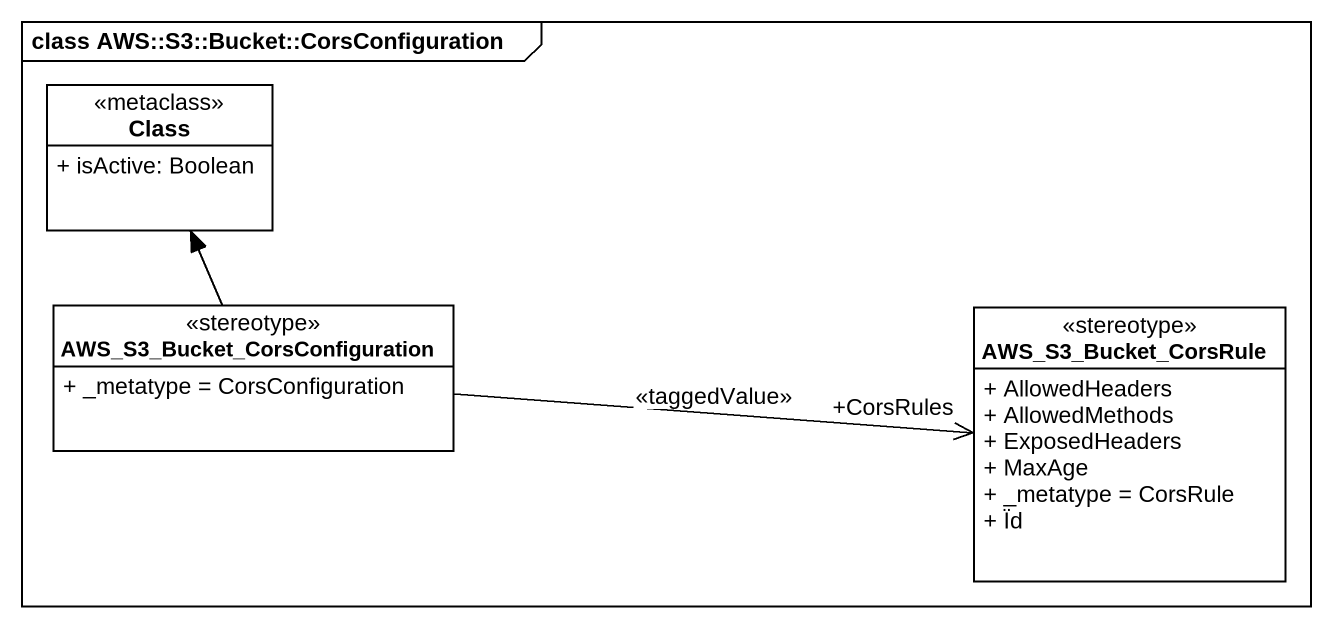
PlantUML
@startuml
mainframe class AWS::S3::Bucket::CorsConfiguration
hide circle
hide empty members
skinparam classAttributeIconSize 0
class "Class" as Class_ <<metaclass>> {
  + isActive: Boolean
}
class "AWS_S3_Bucket_CorsConfiguration" as AWS_S3_Bucket <<stereotype>> {
  + _metatype = CorsConfiguration
}
class AWS_S3_Bucket_CorsRule <<stereotype>> {
  + AllowedHeaders
  + AllowedMethods
  + ExposedHeaders
  + MaxAge
  + _metatype = CorsRule
  + Ïd
}
AWS_S3_Bucket -up-> Class_
AWS_S3_Bucket -right-> "+CorsRules" AWS_S3_Bucket_CorsRule : <<taggedValue>>
@enduml
